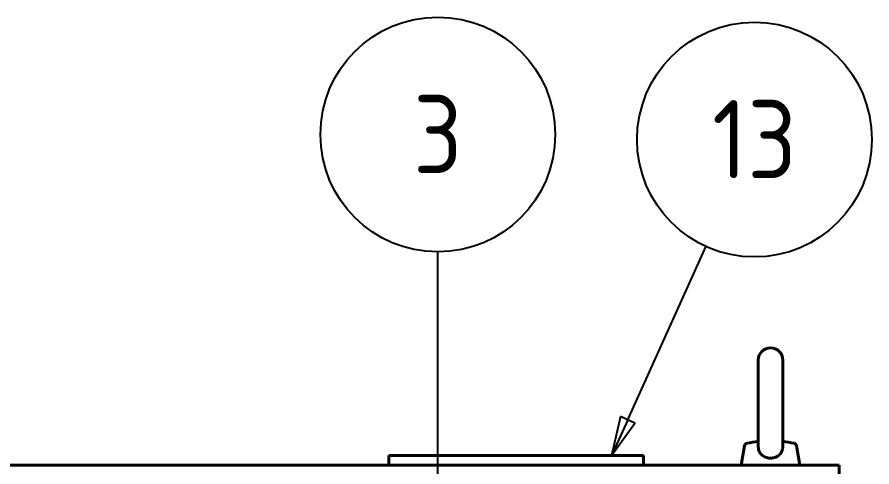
# Model space of a CAD drawing. Header units: inches. Extents: x 6934 to 18973, y 4254 to 7629.
# Drawn here: x 15494.5 to 15931.3, y 5653.7 to 5883.6 of the extents above; entities that cross this region are included whole.
import ezdxf

# ---------------------------------------------------------------- set-up
doc = ezdxf.new("R2010")
doc.units = ezdxf.units.IN
doc.header["$MEASUREMENT"] = 0
doc.layers.add('POWER SUPPLY CASE INLINER1$0$가시적인 것(ISO)', color=3, linetype='Continuous', lineweight=40, true_color=0x00ff00)
doc.layers.add('POWER SUPPLY CASE INLINER1$0$기호(ISO)', color=5, linetype='Continuous', lineweight=25, true_color=0x0000ff)
doc.styles.add('POWER SUPPLY CASE INLINER1$0$부품번호텍스트_PSTEK_POSCO', font='isocp.shx')

# ---------------------------------------------------------------- blocks, each defined once
blk = doc.blocks.new('POWER SUPPLY CASE INLINER1$0$품번기호6')
at = {"layer": 'POWER SUPPLY CASE INLINER1$0$기호(ISO)', "color": 7}
for p, q in [((487.636, 163.229), (487.636, 188.696)), ((487.136, 163.229), (487.636, 160.729)), ((488.136, 163.229), (487.136, 163.229)), ((487.636, 163.229), (487.636, 160.729)), ((487.636, 160.729), (488.136, 163.229))]:
    blk.add_line(p, q, dxfattribs=at)
at = {"layer": 'POWER SUPPLY CASE INLINER1$0$기호(ISO)', "color": 7, "flags": 128}
blk.add_lwpolyline([(487.136, 163.229), (487.636, 160.729), (488.136, 163.229), (487.136, 163.229)], dxfattribs=at)
at = {"layer": 'POWER SUPPLY CASE INLINER1$0$기호(ISO)'}
blk.add_circle((487.636, 196.196), 7.5, dxfattribs=at)
at = {"layer": 'POWER SUPPLY CASE INLINER1$0$기호(ISO)', "color": 7}
blk.add_solid([(487.136, 163.229), (487.636, 160.729), (488.136, 163.229), (487.136, 163.229)], dxfattribs=at)
at = {"layer": 'POWER SUPPLY CASE INLINER1$0$기호(ISO)', "color": 7, "insert": (487.636, 196.22), "char_height": 5, "attachment_point": 5, "style": 'POWER SUPPLY CASE INLINER1$0$부품번호텍스트_PSTEK_POSCO'}
blk.add_mtext('3', dxfattribs=at)
blk = doc.blocks.new('POWER SUPPLY CASE INLINER1$0$품번기호11')
at = {"layer": 'POWER SUPPLY CASE INLINER1$0$기호(ISO)', "color": 7}
for p, q in [((499.764, 177.969), (504.781, 189.063)), ((499.308, 178.175), (498.734, 175.691)), ((500.22, 177.763), (499.308, 178.175)), ((499.764, 177.969), (498.734, 175.691)), ((498.734, 175.691), (500.22, 177.763))]:
    blk.add_line(p, q, dxfattribs=at)
at = {"layer": 'POWER SUPPLY CASE INLINER1$0$기호(ISO)', "color": 7, "flags": 128}
blk.add_lwpolyline([(499.308, 178.175), (498.734, 175.691), (500.219, 177.763), (499.308, 178.175)], dxfattribs=at)
at = {"layer": 'POWER SUPPLY CASE INLINER1$0$기호(ISO)'}
blk.add_circle((507.86, 195.871), 7.5, dxfattribs=at)
at = {"layer": 'POWER SUPPLY CASE INLINER1$0$기호(ISO)', "color": 7}
blk.add_solid([(499.308, 178.175), (498.734, 175.691), (500.219, 177.763), (499.308, 178.175)], dxfattribs=at)
at = {"layer": 'POWER SUPPLY CASE INLINER1$0$기호(ISO)', "color": 7, "insert": (507.86, 195.895), "char_height": 5, "attachment_point": 5, "style": 'POWER SUPPLY CASE INLINER1$0$부품번호텍스트_PSTEK_POSCO'}
blk.add_mtext('13', dxfattribs=at)
blk = doc.blocks.new('POWER SUPPLY CASE INLINER1')
at = {"layer": 'POWER SUPPLY CASE INLINER1$0$가시적인 것(ISO)'}
for p, q in [((4064.84, 1454.28), (4064.84, 1409.92)), ((4077.34, 1409.92), (4077.34, 1454.28)), ((4057.84, 1410.48), (4056.09, 1400.53)), ((4084.33, 1410.48), (4086.09, 1400.53)), ((3876.09, 1405.53), (4006.09, 1405.53)), ((3876.09, 1400.53), (3876.09, 1405.53)), ((4006.09, 1400.53), (4006.09, 1405.53)), ((3456.09, 1400.53), (4106.09, 1400.53)), ((4106.09, 500.53), (4106.09, 1400.53))]:
    blk.add_line(p, q, dxfattribs=at)
for centre, radius, start, end in [((4071.09, 1454.28), 6.25, 0, 180), ((4059.42, 1410.2), 1.6, 102.0266, 170), ((4071.09, 1355.42), 57.61, 96.2284, 102.0266), ((4071.09, 1355.42), 57.61, 77.9734, 83.7716), ((4082.76, 1410.2), 1.6, 10, 77.9734)]:
    blk.add_arc(centre, radius, start, end, dxfattribs=at)
blk.add_open_spline([(4077.34, 1409.92), (4077.34, 1409.33), (4077.26, 1408.76), (4076.89, 1407.52), (4076.56, 1406.89), (4075.64, 1405.79), (4075.06, 1405.33), (4073.7, 1404.61), (4072.94, 1404.37), (4071.33, 1404.15), (4070.52, 1404.17), (4068.94, 1404.46), (4068.19, 1404.73), (4066.85, 1405.52), (4066.28, 1406.03), (4065.42, 1407.23), (4065.13, 1407.89), (4064.88, 1409.04), (4064.84, 1409.48), (4064.84, 1409.92)], degree=3, knots=[0.057721, 0.057721, 0.057721, 0.057721, 0.238999, 0.238999, 0.466929, 0.466929, 0.703409, 0.703409, 0.948288, 0.948288, 1.19194, 1.19194, 1.435841, 1.435841, 1.680633, 1.680633, 1.91384, 1.91384, 2.049706, 2.049706, 2.049706, 2.049706], dxfattribs=at)
at = {"layer": 'POWER SUPPLY CASE INLINER1$0$기호(ISO)', "xscale": 8, "yscale": 8, "zscale": 8}
for name in ['POWER SUPPLY CASE INLINER1$0$품번기호6', 'POWER SUPPLY CASE INLINER1$0$품번기호11']:
    blk.add_blockref(name, (0, 0), dxfattribs=at)

msp = doc.modelspace()

# ---------------------------------------------------------------- block references
msp.add_blockref('POWER SUPPLY CASE INLINER1', (11808.399, 4254.001))

doc.saveas('drawing.dxf')
